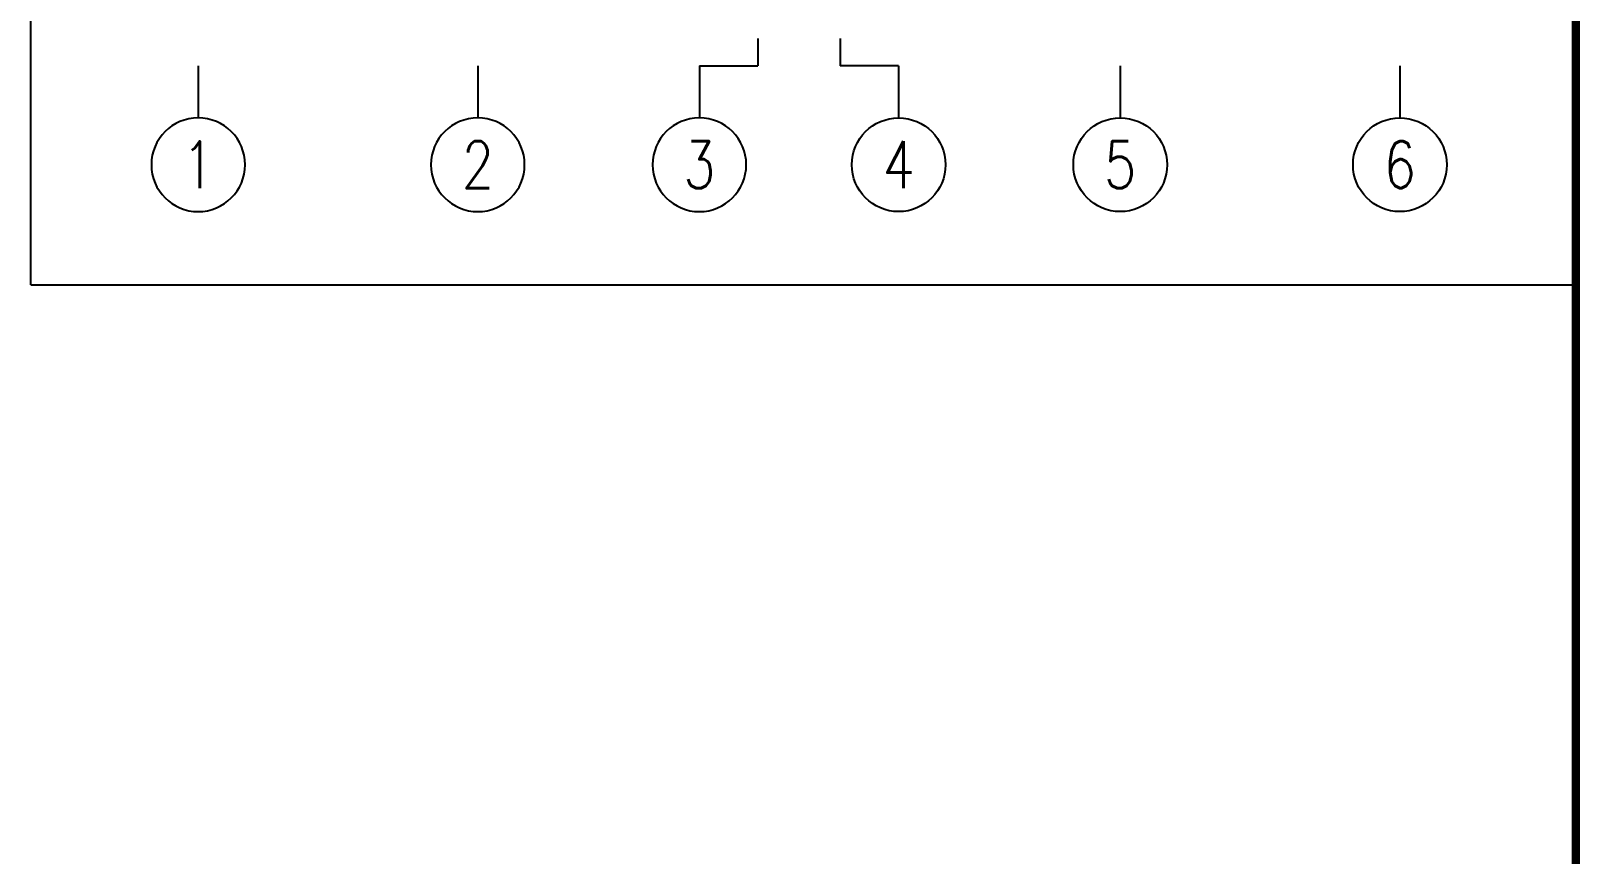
# Model space of a CAD drawing. Header units: millimetres. Extents: x 0 to 134087, y -49114 to 20834.
# Drawn here: x 86345 to 89651, y -41629 to -39873 of the extents above; entities that cross this region are included whole.
import ezdxf
from ezdxf.enums import TextEntityAlignment as Align

# ---------------------------------------------------------------- set-up
doc = ezdxf.new("R2010")
doc.units = ezdxf.units.MM
doc.header["$LTSCALE"] = 35
for name, color, linetype in [('CON-C', 4, 'Continuous'), ('CON-W', 7, 'Continuous'), ('CON-Y', 2, 'Continuous')]:
    doc.layers.add(name, color=color, linetype=linetype)
doc.styles.add('SIMPLEX', font='simplex.shx', dxfattribs={"width": 0.8})

# ---------------------------------------------------------------- blocks, each defined once
blk = doc.blocks.new('TITLE')
at = {"color": 7, "const_width": 0.707}
blk.add_lwpolyline([(823.32, 17.33), (823.32, 577.17)], dxfattribs=at)
blk = doc.blocks.new('col-line')
at = {"layer": 'CON-Y'}
blk.add_line((0, 3), (0, 8), dxfattribs=at)
blk.add_circle((0, 12.5), 4.5, dxfattribs=at)
at = {"layer": 'CON-C', "style": 'SIMPLEX', "width": 0.8}
blk.add_attdef('1', text='', height=4.5, dxfattribs=at).set_placement((0, 12.5), align=Align.MIDDLE_CENTER)

msp = doc.modelspace()

# ---------------------------------------------------------------- linework, layer by layer
at = {"layer": 'CON-C'}
for q in [(86344.866, -34450.182), (89642.521, -40415.2541)]:
    msp.add_line((86344.866, -40415.2541), q, dxfattribs=at)
at = {"layer": 'CON-Y'}
for p, q in [((87896.2844, -39889.7291), (87896.2844, -39947.6965)), ((88072.2844, -39889.7291), (88072.2844, -39947.6965)), ((87771.685, -39947.6965), (87896.2844, -39947.6965)), ((88196.8839, -39947.6965), (88072.2844, -39947.6965))]:
    msp.add_line(p, q, dxfattribs=at)

# ---------------------------------------------------------------- block references
at = {"linetype": 'ByBlock', "xscale": 24.99999999749996, "yscale": 24.99999999749996, "zscale": 24.99999999749996}
msp.add_blockref('TITLE', (69059.5942, -48879.4503), dxfattribs=at)
at = {"layer": 'CON-W'}
ref = msp.add_blockref('col-line', (86701.7844, -39881.0298), dxfattribs=dict(at, xscale=-22.22222222222222, yscale=22.22222222222222, zscale=22.22222222222222, rotation=180))
ref.add_attrib('1', '1', dxfattribs={"layer": 'CON-C', "height": 100, "style": 'SIMPLEX', "width": 0.8}).set_placement((86701.7844, -40158.8076), align=Align.MIDDLE_CENTER)
ref = msp.add_blockref('col-line', (87298.6594, -39881.0298), dxfattribs=dict(at, xscale=-22.22222222222222, yscale=22.22222222222222, zscale=22.22222222222222, rotation=180))
ref.add_attrib('1', '2', dxfattribs={"layer": 'CON-C', "height": 100, "style": 'SIMPLEX', "width": 0.8}).set_placement((87298.6594, -40158.8076), align=Align.MIDDLE_CENTER)
ref = msp.add_blockref('col-line', (87771.685, -39881.0298), dxfattribs=dict(at, xscale=-22.22222222222222, yscale=22.22222222222222, zscale=22.22222222222222, rotation=180))
ref.add_attrib('1', '3', dxfattribs={"layer": 'CON-C', "height": 100, "style": 'SIMPLEX', "width": 0.8}).set_placement((87771.685, -40158.8076), align=Align.MIDDLE_CENTER)
ref = msp.add_blockref('col-line', (88196.8839, -39881.0298), dxfattribs=dict(at, xscale=22.22222222222222, yscale=22.22222222222222, zscale=22.22222222222222, rotation=180))
ref.add_attrib('1', '4', dxfattribs={"layer": 'CON-C', "height": 100, "style": 'SIMPLEX', "width": 0.8}).set_placement((88196.8839, -40158.8076), align=Align.MIDDLE_CENTER)
ref = msp.add_blockref('col-line', (88669.9094, -39881.0298), dxfattribs=dict(at, xscale=22.22222222222222, yscale=22.22222222222222, zscale=22.22222222222222, rotation=180))
ref.add_attrib('1', '5', dxfattribs={"layer": 'CON-C', "height": 100, "style": 'SIMPLEX', "width": 0.8}).set_placement((88669.9094, -40158.8076), align=Align.MIDDLE_CENTER)
ref = msp.add_blockref('col-line', (89266.7844, -39881.0298), dxfattribs=dict(at, xscale=22.22222222222222, yscale=22.22222222222222, zscale=22.22222222222222, rotation=180))
ref.add_attrib('1', '6', dxfattribs={"layer": 'CON-C', "height": 100, "style": 'SIMPLEX', "width": 0.8}).set_placement((89266.7844, -40158.8076), align=Align.MIDDLE_CENTER)

doc.saveas('drawing.dxf')
